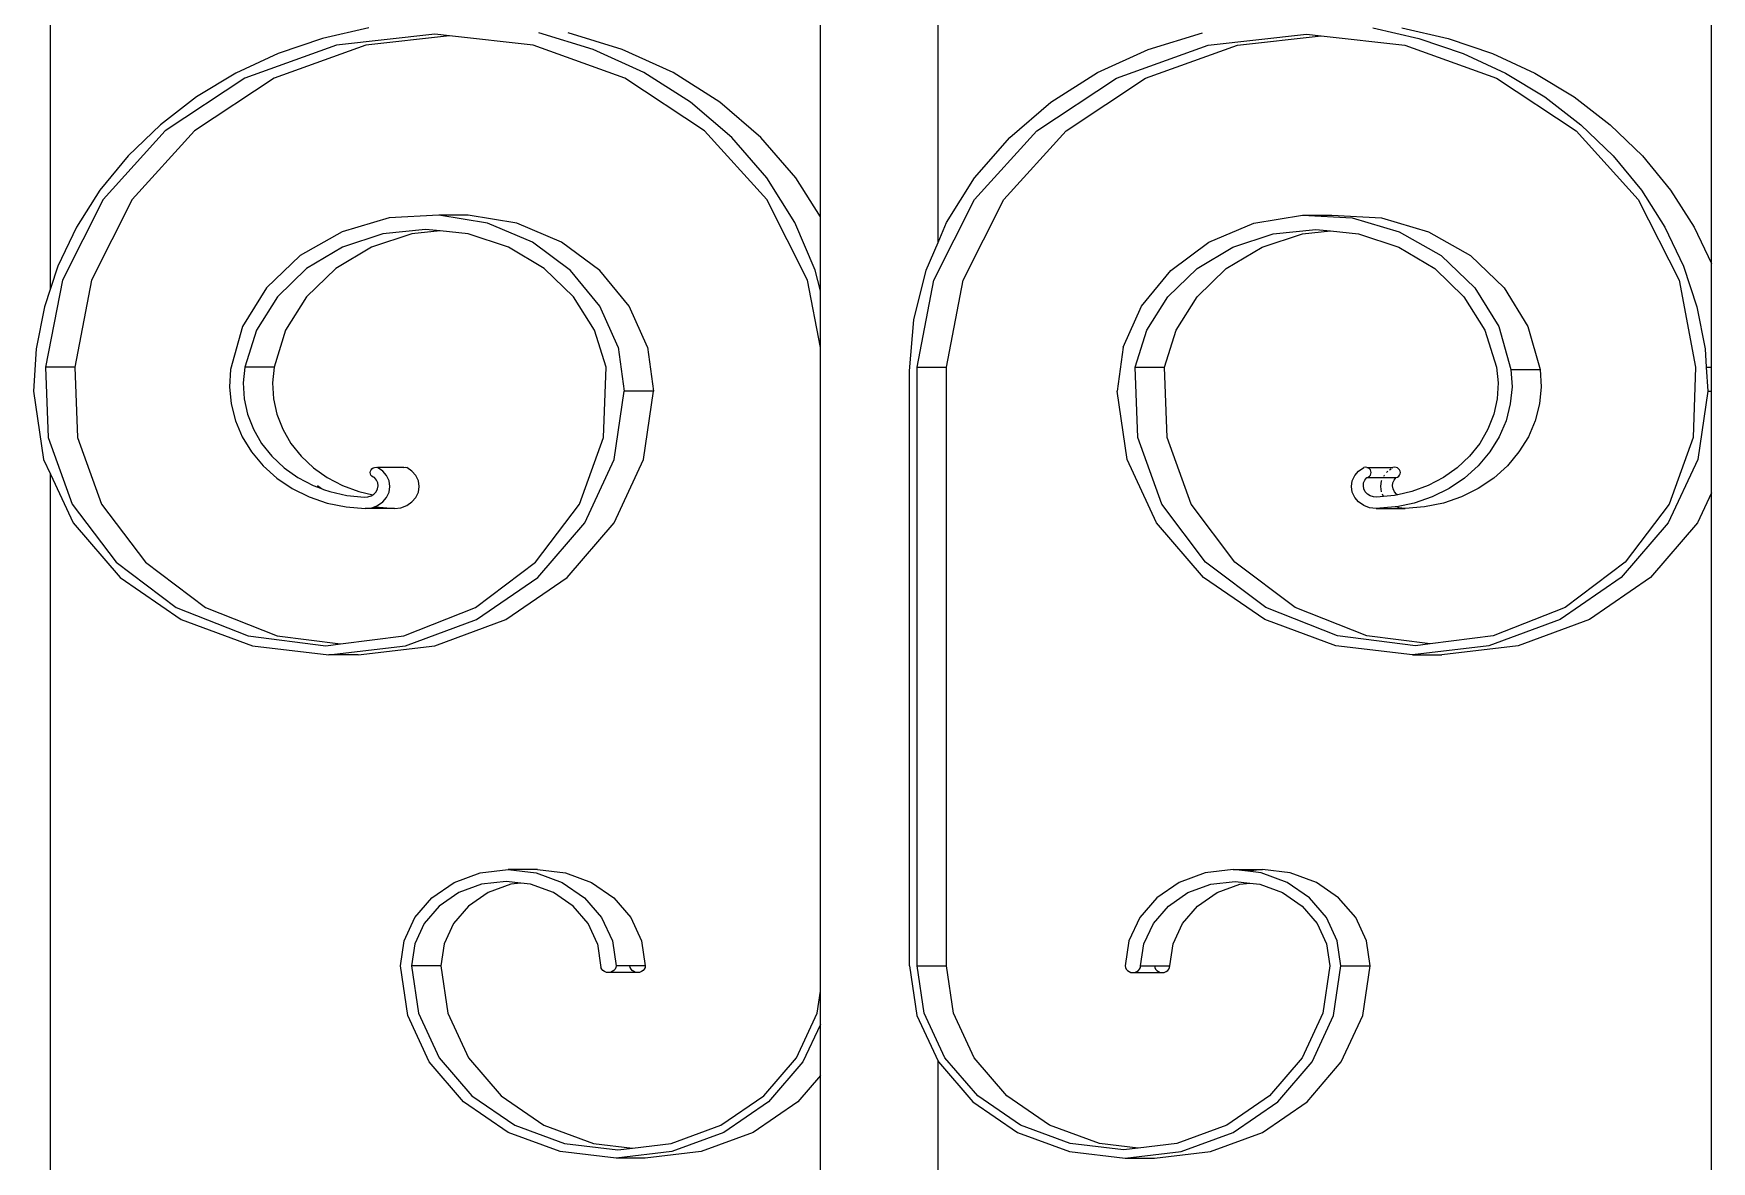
# Model space of a CAD drawing. Header units: millimetres. Extents: x 173236 to 801264, y -94969 to 615039.
# Drawn here: x 397458.7 to 397691, y -1820 to -1663.9 of the extents above; entities that cross this region are included whole.
import ezdxf

# ---------------------------------------------------------------- set-up
doc = ezdxf.new("R2010")
doc.units = ezdxf.units.MM
doc.header["$MEASUREMENT"] = 0
doc.layers.add('VOX-A-ELEV-1-NEAR', color=130, linetype='Continuous')
doc.layers.add('VOX-A-WALL-PATT', color=233, linetype='Continuous')

# ---------------------------------------------------------------- blocks, each defined once
blk = doc.blocks.new('west stsircase')
at = {"layer": 'VOX-A-WALL-PATT'}
for p, q in [((1461148.52, -1349.21), (1461148.52, -1277.01)), ((1461378.44, -1345.74), (1461378.44, -1280.48)), ((1461271.39, -1342.81), (1461271.39, -1283.41)), ((1461255.09, -1339.25), (1461255.09, -1286.97)), ((1461186.18, -1314.57), (1461180.03, -1316.67)), ((1461192.57, -1313.11), (1461186.18, -1314.57)), ((1461201.73, -1313.97), (1461188.13, -1315.52)), ((1461203.75, -1314.2), (1461192.18, -1315.52)), ((1461203.75, -1314.2), (1461201.73, -1313.97)), ((1461215.32, -1315.52), (1461203.75, -1314.2)), ((1461223.62, -1316.09), (1461216.13, -1313.82)), ((1461227.67, -1316.09), (1461220.18, -1313.82)), ((1461300.49, -1316.09), (1461307.99, -1313.82)), ((1461308.79, -1315.52), (1461322.39, -1313.97)), ((1461312.84, -1315.52), (1461324.41, -1314.2)), ((1461322.39, -1313.97), (1461324.41, -1314.2)), ((1461324.41, -1314.2), (1461335.98, -1315.52)), ((1461331.55, -1313.11), (1461337.93, -1314.57)), ((1461335.6, -1313.11), (1461341.98, -1314.57)), ((1461337.93, -1314.57), (1461344.08, -1316.67)), ((1461341.98, -1314.57), (1461348.13, -1316.67)), ((1461180.03, -1316.67), (1461174.19, -1319.39)), ((1461188.13, -1315.52), (1461175.42, -1320.09)), ((1461192.18, -1315.52), (1461179.47, -1320.09)), ((1461228.04, -1320.09), (1461215.32, -1315.52)), ((1461230.67, -1319.31), (1461223.62, -1316.09)), ((1461234.72, -1319.31), (1461227.67, -1316.09)), ((1461293.45, -1319.31), (1461300.49, -1316.09)), ((1461296.07, -1320.09), (1461308.79, -1315.52)), ((1461300.12, -1320.09), (1461312.84, -1315.52)), ((1461335.98, -1315.52), (1461348.7, -1320.09)), ((1461344.08, -1316.67), (1461349.93, -1319.39)), ((1461348.13, -1316.67), (1461353.98, -1319.39)), ((1461175.42, -1320.09), (1461164.4, -1327.36)), ((1461179.47, -1320.09), (1461168.45, -1327.36)), ((1461174.19, -1319.39), (1461168.73, -1322.68)), ((1461239.06, -1327.36), (1461228.04, -1320.09)), ((1461237.11, -1323.41), (1461230.67, -1319.31)), ((1461241.16, -1323.41), (1461234.72, -1319.31)), ((1461285.06, -1327.36), (1461296.07, -1320.09)), ((1461287, -1323.41), (1461293.45, -1319.31)), ((1461289.11, -1327.36), (1461300.12, -1320.09)), ((1461348.7, -1320.09), (1461359.71, -1327.36)), ((1461349.93, -1319.39), (1461355.38, -1322.68)), ((1461353.98, -1319.39), (1461359.43, -1322.68)), ((1461168.73, -1322.68), (1461163.74, -1326.52)), ((1461242.82, -1328.31), (1461237.11, -1323.41)), ((1461246.87, -1328.31), (1461241.16, -1323.41)), ((1461281.3, -1328.31), (1461287, -1323.41)), ((1461355.38, -1322.68), (1461360.38, -1326.52)), ((1461359.43, -1322.68), (1461364.43, -1326.52)), ((1461164.4, -1327.36), (1461155.79, -1336.88)), ((1461163.74, -1326.52), (1461159.26, -1330.84)), ((1461168.45, -1327.36), (1461159.84, -1336.88)), ((1461247.66, -1336.88), (1461239.06, -1327.36)), ((1461247.66, -1333.89), (1461242.82, -1328.31)), ((1461251.71, -1333.89), (1461246.87, -1328.31)), ((1461276.45, -1336.88), (1461285.06, -1327.36)), ((1461276.45, -1333.89), (1461281.3, -1328.31)), ((1461280.5, -1336.88), (1461289.11, -1327.36)), ((1461359.71, -1327.36), (1461368.32, -1336.88)), ((1461360.38, -1326.52), (1461364.85, -1330.84)), ((1461364.43, -1326.52), (1461368.9, -1330.84)), ((1461159.26, -1330.84), (1461155.37, -1335.58)), ((1461364.85, -1330.84), (1461368.74, -1335.58)), ((1461368.9, -1330.84), (1461372.79, -1335.58)), ((1461251.54, -1340.05), (1461247.66, -1333.89)), ((1461255.09, -1339.25), (1461251.71, -1333.89)), ((1461272.57, -1340.05), (1461276.45, -1333.89)), ((1461155.79, -1336.88), (1461150.16, -1348.03)), ((1461155.37, -1335.58), (1461152.12, -1340.69)), ((1461159.84, -1336.88), (1461154.21, -1348.03)), ((1461253.3, -1348.03), (1461247.66, -1336.88)), ((1461270.81, -1348.03), (1461276.45, -1336.88)), ((1461274.86, -1348.03), (1461280.5, -1336.88)), ((1461368.32, -1336.88), (1461373.96, -1348.03)), ((1461368.74, -1335.58), (1461371.99, -1340.69)), ((1461372.79, -1335.58), (1461376.04, -1340.69)), ((1461195.42, -1339.42), (1461188.89, -1341.33)), ((1461202.27, -1339.03), (1461195.42, -1339.42)), ((1461209.01, -1340.17), (1461202.27, -1339.03)), ((1461206.32, -1339.03), (1461202.27, -1339.03)), ((1461213.06, -1340.17), (1461206.32, -1339.03)), ((1461215.23, -1342.77), (1461209.01, -1340.17)), ((1461219.28, -1342.77), (1461213.06, -1340.17)), ((1461254.37, -1346.64), (1461251.54, -1340.05)), ((1461255.09, -1349.51), (1461255.09, -1339.25)), ((1461271.39, -1342.81), (1461272.57, -1340.05)), ((1461308.88, -1342.77), (1461315.1, -1340.17)), ((1461315.1, -1340.17), (1461321.85, -1339.03)), ((1461321.85, -1339.03), (1461325.9, -1339.03)), ((1461321.85, -1339.03), (1461328.7, -1339.42)), ((1461325.9, -1339.03), (1461332.75, -1339.42)), ((1461328.7, -1339.42), (1461335.23, -1341.33)), ((1461332.75, -1339.42), (1461339.28, -1341.33)), ((1461152.12, -1340.69), (1461149.54, -1346.11)), ((1461188.89, -1341.33), (1461183.1, -1344.62)), ((1461194.51, -1341.64), (1461188.92, -1343.48)), ((1461198.56, -1341.64), (1461192.97, -1343.48)), ((1461200.42, -1341.02), (1461194.51, -1341.64)), ((1461202.45, -1341.23), (1461198.56, -1341.64)), ((1461202.45, -1341.23), (1461200.42, -1341.02)), ((1461206.34, -1341.64), (1461202.45, -1341.23)), ((1461211.92, -1343.48), (1461206.34, -1341.64)), ((1461312.19, -1343.48), (1461317.78, -1341.64)), ((1461316.24, -1343.48), (1461321.83, -1341.64)), ((1461317.78, -1341.64), (1461323.69, -1341.02)), ((1461321.83, -1341.64), (1461325.72, -1341.23)), ((1461323.69, -1341.02), (1461325.72, -1341.23)), ((1461325.72, -1341.23), (1461329.6, -1341.64)), ((1461329.6, -1341.64), (1461335.19, -1343.48)), ((1461335.23, -1341.33), (1461341.02, -1344.62)), ((1461339.28, -1341.33), (1461345.07, -1344.62)), ((1461371.99, -1340.69), (1461374.57, -1346.11)), ((1461376.04, -1340.69), (1461378.44, -1345.74)), ((1461183.1, -1344.62), (1461178.41, -1349.09)), ((1461188.92, -1343.48), (1461183.97, -1346.43)), ((1461192.97, -1343.48), (1461188.02, -1346.43)), ((1461216.88, -1346.43), (1461211.92, -1343.48)), ((1461220.52, -1346.68), (1461215.23, -1342.77)), ((1461224.57, -1346.68), (1461219.28, -1342.77)), ((1461269.74, -1346.64), (1461271.39, -1342.81)), ((1461303.59, -1346.68), (1461308.88, -1342.77)), ((1461307.24, -1346.43), (1461312.19, -1343.48)), ((1461311.29, -1346.43), (1461316.24, -1343.48)), ((1461335.19, -1343.48), (1461340.14, -1346.43)), ((1461341.02, -1344.62), (1461345.71, -1349.09)), ((1461345.07, -1344.62), (1461349.76, -1349.09)), ((1461149.54, -1346.11), (1461148.52, -1349.21)), ((1461183.97, -1346.43), (1461179.93, -1350.34)), ((1461188.02, -1346.43), (1461183.98, -1350.34)), ((1461220.92, -1350.34), (1461216.88, -1346.43)), ((1461224.56, -1351.63), (1461220.52, -1346.68)), ((1461228.61, -1351.63), (1461224.57, -1346.68)), ((1461255.09, -1349.51), (1461254.37, -1346.64)), ((1461268.02, -1353.54), (1461269.74, -1346.64)), ((1461299.55, -1351.63), (1461303.59, -1346.68)), ((1461303.2, -1350.34), (1461307.24, -1346.43)), ((1461307.25, -1350.34), (1461311.29, -1346.43)), ((1461340.14, -1346.43), (1461344.18, -1350.34)), ((1461374.57, -1346.11), (1461376.44, -1351.75)), ((1461378.44, -1360.09), (1461378.44, -1345.74)), ((1461148.52, -1349.21), (1461147.68, -1351.75)), ((1461150.16, -1348.03), (1461147.85, -1360.09)), ((1461154.21, -1348.03), (1461151.9, -1360.09)), ((1461178.41, -1349.09), (1461175.11, -1354.47)), ((1461255.09, -1357.37), (1461253.3, -1348.03)), ((1461268.51, -1360.09), (1461270.81, -1348.03)), ((1461272.56, -1360.09), (1461274.86, -1348.03)), ((1461345.71, -1349.09), (1461349, -1354.47)), ((1461349.76, -1349.09), (1461353.05, -1354.47)), ((1461373.96, -1348.03), (1461376.26, -1360.09)), ((1461147.68, -1351.75), (1461146.55, -1357.54)), ((1461179.93, -1350.34), (1461177.02, -1354.98)), ((1461183.98, -1350.34), (1461181.07, -1354.98)), ((1461223.82, -1354.98), (1461220.92, -1350.34)), ((1461227.09, -1357.33), (1461224.56, -1351.63)), ((1461231.14, -1357.33), (1461228.61, -1351.63)), ((1461255.09, -1357.37), (1461255.09, -1349.51)), ((1461297.02, -1357.33), (1461299.55, -1351.63)), ((1461300.29, -1354.98), (1461303.2, -1350.34)), ((1461304.34, -1354.98), (1461307.25, -1350.34)), ((1461344.18, -1350.34), (1461347.09, -1354.98)), ((1461376.44, -1351.75), (1461377.56, -1357.54)), ((1461267.44, -1360.58), (1461268.02, -1353.54)), ((1461175.11, -1354.47), (1461173.42, -1360.41)), ((1461177.02, -1354.98), (1461175.41, -1360.09)), ((1461181.07, -1354.98), (1461179.46, -1360.09)), ((1461225.44, -1360.09), (1461223.82, -1354.98)), ((1461298.68, -1360.09), (1461300.29, -1354.98)), ((1461302.73, -1360.09), (1461304.34, -1354.98)), ((1461347.09, -1354.98), (1461348.71, -1360.09)), ((1461349, -1354.47), (1461350.69, -1360.41)), ((1461353.05, -1354.47), (1461354.74, -1360.41)), ((1461146.55, -1357.54), (1461146.17, -1363.41)), ((1461227.09, -1357.33), (1461227.95, -1363.41)), ((1461231.14, -1357.33), (1461232, -1363.41)), ((1461255.09, -1446.47), (1461255.09, -1357.37)), ((1461297.02, -1357.33), (1461296.16, -1363.41)), ((1461377.56, -1357.54), (1461377.73, -1360.09)), ((1461147.85, -1360.09), (1461148.2, -1369.8)), ((1461151.9, -1360.09), (1461147.85, -1360.09)), ((1461151.9, -1360.09), (1461152.25, -1369.8)), ((1461173.42, -1360.41), (1461173.28, -1362.79)), ((1461175.41, -1360.09), (1461175.2, -1362.27)), ((1461179.46, -1360.09), (1461175.41, -1360.09)), ((1461179.46, -1360.09), (1461179.25, -1362.27)), ((1461225.09, -1369.8), (1461225.44, -1360.09)), ((1461267.44, -1442.95), (1461267.44, -1360.58)), ((1461268.51, -1360.09), (1461272.56, -1360.09)), ((1461268.51, -1442.95), (1461268.51, -1360.09)), ((1461272.56, -1442.95), (1461272.56, -1360.09)), ((1461298.68, -1360.09), (1461302.73, -1360.09)), ((1461299.03, -1369.8), (1461298.68, -1360.09)), ((1461303.08, -1369.8), (1461302.73, -1360.09)), ((1461348.71, -1360.09), (1461348.92, -1362.27)), ((1461350.69, -1360.41), (1461354.74, -1360.41)), ((1461350.69, -1360.41), (1461350.84, -1362.79)), ((1461354.74, -1360.41), (1461354.88, -1362.79)), ((1461376.26, -1360.09), (1461375.91, -1369.8)), ((1461377.73, -1360.09), (1461378.44, -1360.09)), ((1461377.73, -1360.09), (1461377.94, -1363.41)), ((1461378.44, -1363.41), (1461378.44, -1360.09)), ((1461146.17, -1363.41), (1461147.57, -1372.85)), ((1461173.28, -1362.79), (1461173.51, -1365.17)), ((1461175.2, -1362.27), (1461175.33, -1364.46)), ((1461179.25, -1362.27), (1461179.38, -1364.46)), ((1461226.56, -1372.85), (1461227.95, -1363.41)), ((1461232, -1363.41), (1461227.95, -1363.41)), ((1461230.61, -1372.85), (1461232, -1363.41)), ((1461297.55, -1372.85), (1461296.16, -1363.41)), ((1461348.92, -1362.27), (1461348.78, -1364.46)), ((1461350.84, -1362.79), (1461350.6, -1365.17)), ((1461354.88, -1362.79), (1461354.65, -1365.17)), ((1461377.94, -1363.41), (1461376.55, -1372.85)), ((1461377.94, -1363.41), (1461378.44, -1363.41)), ((1461378.44, -1377.49), (1461378.44, -1363.41)), ((1461173.51, -1365.17), (1461174.11, -1367.5)), ((1461175.33, -1364.46), (1461175.81, -1366.61)), ((1461179.38, -1364.46), (1461179.86, -1366.61)), ((1461348.78, -1364.46), (1461348.31, -1366.61)), ((1461350.6, -1365.17), (1461350.01, -1367.5)), ((1461354.65, -1365.17), (1461354.06, -1367.5)), ((1461174.11, -1367.5), (1461175.07, -1369.73)), ((1461175.81, -1366.61), (1461176.62, -1368.68)), ((1461179.86, -1366.61), (1461180.67, -1368.68)), ((1461348.31, -1366.61), (1461347.5, -1368.68)), ((1461350.01, -1367.5), (1461349.05, -1369.73)), ((1461354.06, -1367.5), (1461353.1, -1369.73)), ((1461148.2, -1369.8), (1461151.54, -1379.04)), ((1461152.25, -1369.8), (1461155.59, -1379.04)), ((1461175.07, -1369.73), (1461176.36, -1371.82)), ((1461176.62, -1368.68), (1461177.74, -1370.63)), ((1461180.67, -1368.68), (1461181.79, -1370.63)), ((1461221.75, -1379.04), (1461225.09, -1369.8)), ((1461302.36, -1379.04), (1461299.03, -1369.8)), ((1461306.41, -1379.04), (1461303.08, -1369.8)), ((1461347.5, -1368.68), (1461346.37, -1370.63)), ((1461349.05, -1369.73), (1461347.76, -1371.82)), ((1461353.1, -1369.73), (1461351.8, -1371.82)), ((1461375.91, -1369.8), (1461372.58, -1379.04)), ((1461176.36, -1371.82), (1461177.97, -1373.73)), ((1461177.74, -1370.63), (1461179.17, -1372.42)), ((1461179.17, -1372.42), (1461180.86, -1374.01)), ((1461181.79, -1370.63), (1461183.22, -1372.42)), ((1461183.22, -1372.42), (1461184.91, -1374.01)), ((1461344.95, -1372.42), (1461343.26, -1374.01)), ((1461346.37, -1370.63), (1461344.95, -1372.42)), ((1461347.76, -1371.82), (1461346.15, -1373.73)), ((1461351.8, -1371.82), (1461350.2, -1373.73)), ((1461147.57, -1372.85), (1461148.52, -1374.9)), ((1461148.52, -1573.82), (1461148.52, -1374.9)), ((1461148.52, -1374.9), (1461151.65, -1381.65)), ((1461177.97, -1373.73), (1461179.86, -1375.43)), ((1461180.86, -1374.01), (1461182.78, -1375.37)), ((1461184.91, -1374.01), (1461186.83, -1375.37)), ((1461192.78, -1374.66), (1461192.81, -1374.48)), ((1461192.8, -1374.85), (1461192.78, -1374.66)), ((1461192.88, -1375.03), (1461192.8, -1374.85)), ((1461192.81, -1374.48), (1461192.89, -1374.3)), ((1461193.01, -1375.18), (1461192.88, -1375.03)), ((1461192.89, -1374.3), (1461193.02, -1374.16)), ((1461193.02, -1374.16), (1461193.19, -1374.04)), ((1461193.19, -1374.04), (1461193.38, -1373.97)), ((1461193.38, -1373.97), (1461193.59, -1373.95)), ((1461193.59, -1373.95), (1461193.8, -1373.98)), ((1461197.43, -1373.97), (1461193.8, -1373.98)), ((1461194.51, -1374.46), (1461193.8, -1373.98)), ((1461195.05, -1375.09), (1461194.51, -1374.46)), ((1461197.43, -1373.97), (1461197.64, -1373.95)), ((1461197.64, -1373.95), (1461197.85, -1373.98)), ((1461198.56, -1374.46), (1461197.85, -1373.98)), ((1461199.1, -1375.09), (1461198.56, -1374.46)), ((1461222.48, -1381.65), (1461226.56, -1372.85)), ((1461226.53, -1381.65), (1461230.61, -1372.85)), ((1461301.64, -1381.65), (1461297.55, -1372.85)), ((1461329.07, -1375.09), (1461329.61, -1374.46)), ((1461329.61, -1374.46), (1461330.31, -1373.98)), ((1461330.52, -1373.95), (1461330.31, -1373.98)), ((1461330.74, -1373.98), (1461330.52, -1373.95)), ((1461330.74, -1373.98), (1461334.36, -1373.98)), ((1461330.93, -1374.04), (1461330.74, -1373.98)), ((1461331.1, -1374.16), (1461330.93, -1374.04)), ((1461331.23, -1374.3), (1461331.1, -1374.16)), ((1461331.11, -1375.18), (1461331.23, -1375.03)), ((1461331.31, -1374.48), (1461331.23, -1374.3)), ((1461331.23, -1375.03), (1461331.31, -1374.85)), ((1461331.34, -1374.66), (1461331.31, -1374.48)), ((1461331.31, -1374.85), (1461331.34, -1374.66)), ((1461333.12, -1375.09), (1461333.17, -1375.03)), ((1461333.48, -1374.66), (1461333.64, -1374.48)), ((1461333.88, -1374.3), (1461334.1, -1374.16)), ((1461334.26, -1374.04), (1461334.36, -1373.98)), ((1461334.57, -1373.95), (1461334.36, -1373.98)), ((1461334.78, -1373.97), (1461334.57, -1373.95)), ((1461334.98, -1374.04), (1461334.78, -1373.97)), ((1461335.14, -1374.16), (1461334.98, -1374.04)), ((1461335.27, -1374.3), (1461335.14, -1374.16)), ((1461335.16, -1375.18), (1461335.28, -1375.03)), ((1461335.36, -1374.48), (1461335.27, -1374.3)), ((1461335.28, -1375.03), (1461335.36, -1374.85)), ((1461335.39, -1374.66), (1461335.36, -1374.48)), ((1461335.36, -1374.85), (1461335.39, -1374.66)), ((1461343.26, -1374.01), (1461341.34, -1375.37)), ((1461346.15, -1373.73), (1461344.26, -1375.43)), ((1461350.2, -1373.73), (1461348.31, -1375.43)), ((1461376.55, -1372.85), (1461372.46, -1381.65)), ((1461179.86, -1375.43), (1461181.99, -1376.87)), ((1461181.99, -1376.87), (1461184.33, -1378.03)), ((1461182.78, -1375.37), (1461184.9, -1376.48)), ((1461184.9, -1376.48), (1461186.04, -1376.87)), ((1461185.47, -1376.48), (1461186.04, -1376.87)), ((1461186.04, -1376.87), (1461186.32, -1377.01)), ((1461186.32, -1377.01), (1461187.17, -1377.32)), ((1461186.83, -1375.37), (1461188.95, -1376.48)), ((1461187.17, -1377.32), (1461189.55, -1377.86)), ((1461188.95, -1376.48), (1461191.22, -1377.32)), ((1461191.22, -1377.32), (1461193.14, -1377.75)), ((1461193.17, -1375.29), (1461193.01, -1375.18)), ((1461193.37, -1375.37), (1461193.17, -1375.29)), ((1461193.29, -1377.65), (1461193.59, -1377.33)), ((1461193.64, -1375.71), (1461193.37, -1375.37)), ((1461193.59, -1377.33), (1461193.78, -1376.94)), ((1461193.81, -1376.11), (1461193.64, -1375.71)), ((1461193.78, -1376.94), (1461193.86, -1376.53)), ((1461193.86, -1376.53), (1461193.81, -1376.11)), ((1461195.39, -1375.82), (1461195.05, -1375.09)), ((1461195.5, -1376.61), (1461195.39, -1375.82)), ((1461195.39, -1377.39), (1461195.5, -1376.61)), ((1461199.44, -1375.82), (1461199.1, -1375.09)), ((1461199.55, -1376.61), (1461199.44, -1375.82)), ((1461199.44, -1377.39), (1461199.55, -1376.61)), ((1461328.61, -1376.61), (1461328.73, -1375.82)), ((1461328.73, -1377.39), (1461328.61, -1376.61)), ((1461328.73, -1375.82), (1461329.07, -1375.09)), ((1461330.26, -1376.53), (1461330.3, -1376.11)), ((1461330.33, -1376.94), (1461330.26, -1376.53)), ((1461330.3, -1376.11), (1461330.47, -1375.71)), ((1461330.53, -1377.33), (1461330.33, -1376.94)), ((1461330.47, -1375.71), (1461330.75, -1375.37)), ((1461330.82, -1377.65), (1461330.53, -1377.33)), ((1461330.75, -1375.37), (1461330.94, -1375.29)), ((1461330.75, -1375.37), (1461332.99, -1375.37)), ((1461330.94, -1375.29), (1461331.11, -1375.18)), ((1461332.66, -1376.61), (1461332.78, -1375.82)), ((1461332.77, -1377.33), (1461332.66, -1376.61)), ((1461332.78, -1375.82), (1461332.83, -1375.71)), ((1461332.99, -1375.37), (1461333.02, -1375.29)), ((1461332.99, -1375.37), (1461334.8, -1375.37)), ((1461333.08, -1375.18), (1461333.12, -1375.09)), ((1461334.3, -1376.53), (1461334.35, -1376.11)), ((1461334.38, -1376.94), (1461334.3, -1376.53)), ((1461334.35, -1376.11), (1461334.52, -1375.71)), ((1461334.58, -1377.33), (1461334.38, -1376.94)), ((1461334.52, -1375.71), (1461334.8, -1375.37)), ((1461334.87, -1377.65), (1461334.58, -1377.33)), ((1461334.8, -1375.37), (1461334.99, -1375.29)), ((1461334.99, -1375.29), (1461335.16, -1375.18)), ((1461336.95, -1377.32), (1461335.03, -1377.75)), ((1461339.22, -1376.48), (1461336.95, -1377.32)), ((1461341.34, -1375.37), (1461339.22, -1376.48)), ((1461342.12, -1376.87), (1461339.78, -1378.03)), ((1461344.26, -1375.43), (1461342.12, -1376.87)), ((1461346.17, -1376.87), (1461343.83, -1378.03)), ((1461348.31, -1375.43), (1461346.17, -1376.87)), ((1461151.54, -1379.04), (1461157.61, -1387.1)), ((1461155.59, -1379.04), (1461161.66, -1387.1)), ((1461184.33, -1378.03), (1461186.83, -1378.89)), ((1461186.83, -1378.89), (1461189.44, -1379.43)), ((1461189.44, -1379.43), (1461192.1, -1379.64)), ((1461189.55, -1377.86), (1461191.99, -1378.09)), ((1461191.99, -1378.09), (1461192.46, -1378.05)), ((1461192.1, -1379.64), (1461192.98, -1379.54)), ((1461196.15, -1379.64), (1461192.1, -1379.64)), ((1461192.46, -1378.05), (1461192.91, -1377.9)), ((1461192.91, -1377.9), (1461193.14, -1377.75)), ((1461192.98, -1379.54), (1461193.35, -1379.4)), ((1461193.14, -1377.75), (1461193.29, -1377.65)), ((1461193.35, -1379.4), (1461193.8, -1379.24)), ((1461193.35, -1379.4), (1461193.49, -1379.43)), ((1461193.49, -1379.43), (1461196.15, -1379.64)), ((1461193.8, -1379.24), (1461194.51, -1378.75)), ((1461194.51, -1378.75), (1461195.05, -1378.12)), ((1461195.05, -1378.12), (1461195.39, -1377.39)), ((1461196.15, -1379.64), (1461197.03, -1379.54)), ((1461197.03, -1379.54), (1461197.85, -1379.24)), ((1461197.85, -1379.24), (1461198.56, -1378.75)), ((1461198.56, -1378.75), (1461199.1, -1378.12)), ((1461199.1, -1378.12), (1461199.44, -1377.39)), ((1461215.68, -1387.1), (1461221.75, -1379.04)), ((1461308.43, -1387.1), (1461302.36, -1379.04)), ((1461312.48, -1387.1), (1461306.41, -1379.04)), ((1461329.07, -1378.12), (1461328.73, -1377.39)), ((1461329.61, -1378.75), (1461329.07, -1378.12)), ((1461330.31, -1379.24), (1461329.61, -1378.75)), ((1461331.13, -1379.54), (1461330.31, -1379.24)), ((1461331.21, -1377.9), (1461330.82, -1377.65)), ((1461332.01, -1379.64), (1461331.13, -1379.54)), ((1461331.65, -1378.05), (1461331.21, -1377.9)), ((1461332.12, -1378.09), (1461331.65, -1378.05)), ((1461334.68, -1379.43), (1461332.01, -1379.64)), ((1461332.01, -1379.64), (1461336.06, -1379.64)), ((1461333.06, -1378), (1461332.12, -1378.09)), ((1461333.06, -1378), (1461332.9, -1377.65)), ((1461334.56, -1377.86), (1461333.06, -1378)), ((1461335.03, -1377.75), (1461334.56, -1377.86)), ((1461334.89, -1379.43), (1461334.68, -1379.43)), ((1461335.03, -1377.75), (1461334.87, -1377.65)), ((1461337.29, -1378.89), (1461334.89, -1379.43)), ((1461335.18, -1379.54), (1461334.89, -1379.43)), ((1461336.06, -1379.64), (1461335.18, -1379.54)), ((1461338.73, -1379.43), (1461336.06, -1379.64)), ((1461339.78, -1378.03), (1461337.29, -1378.89)), ((1461341.34, -1378.89), (1461338.73, -1379.43)), ((1461343.83, -1378.03), (1461341.34, -1378.89)), ((1461372.58, -1379.04), (1461366.51, -1387.1)), ((1461378.44, -1377.49), (1461376.51, -1381.65)), ((1461378.44, -1573.82), (1461378.44, -1377.49)), ((1461151.65, -1381.65), (1461158.15, -1389.21)), ((1461215.98, -1389.21), (1461222.48, -1381.65)), ((1461220.03, -1389.21), (1461226.53, -1381.65)), ((1461308.14, -1389.21), (1461301.64, -1381.65)), ((1461372.46, -1381.65), (1461365.97, -1389.21)), ((1461376.51, -1381.65), (1461370.02, -1389.21)), ((1461157.61, -1387.1), (1461165.93, -1393.35)), ((1461161.66, -1387.1), (1461169.98, -1393.35)), ((1461207.36, -1393.35), (1461215.68, -1387.1)), ((1461316.76, -1393.35), (1461308.43, -1387.1)), ((1461320.81, -1393.35), (1461312.48, -1387.1)), ((1461366.51, -1387.1), (1461358.18, -1393.35)), ((1461158.15, -1389.21), (1461166.62, -1395.01)), ((1461207.51, -1395.01), (1461215.98, -1389.21)), ((1461211.56, -1395.01), (1461220.03, -1389.21)), ((1461316.61, -1395.01), (1461308.14, -1389.21)), ((1461365.97, -1389.21), (1461357.5, -1395.01)), ((1461370.02, -1389.21), (1461361.55, -1395.01)), ((1461165.93, -1393.35), (1461175.87, -1397.3)), ((1461169.98, -1393.35), (1461179.92, -1397.3)), ((1461197.42, -1397.3), (1461207.36, -1393.35)), ((1461326.7, -1397.3), (1461316.76, -1393.35)), ((1461330.75, -1397.3), (1461320.81, -1393.35)), ((1461358.18, -1393.35), (1461348.24, -1397.3)), ((1461166.62, -1395.01), (1461176.48, -1398.66)), ((1461197.65, -1398.66), (1461207.51, -1395.01)), ((1461201.7, -1398.66), (1461211.56, -1395.01)), ((1461326.47, -1398.66), (1461316.61, -1395.01)), ((1461357.5, -1395.01), (1461347.63, -1398.66)), ((1461361.55, -1395.01), (1461351.68, -1398.66)), ((1461175.87, -1397.3), (1461186.64, -1398.66)), ((1461179.92, -1397.3), (1461188.67, -1398.4)), ((1461188.67, -1398.4), (1461197.42, -1397.3)), ((1461337.47, -1398.66), (1461326.7, -1397.3)), ((1461339.5, -1398.4), (1461330.75, -1397.3)), ((1461348.24, -1397.3), (1461339.5, -1398.4)), ((1461176.48, -1398.66), (1461187.06, -1399.9)), ((1461186.64, -1398.66), (1461188.67, -1398.4)), ((1461187.06, -1399.9), (1461197.65, -1398.66)), ((1461191.11, -1399.9), (1461187.06, -1399.9)), ((1461191.11, -1399.9), (1461201.7, -1398.66)), ((1461337.05, -1399.9), (1461326.47, -1398.66)), ((1461347.63, -1398.66), (1461337.05, -1399.9)), ((1461337.05, -1399.9), (1461341.1, -1399.9)), ((1461339.5, -1398.4), (1461337.47, -1398.66)), ((1461351.68, -1398.66), (1461341.1, -1399.9)), ((1461204.42, -1431.41), (1461208.02, -1430.08)), ((1461208.02, -1430.08), (1461211.88, -1429.62)), ((1461211.88, -1429.62), (1461215.75, -1430.08)), ((1461215.93, -1429.62), (1461211.88, -1429.62)), ((1461215.75, -1430.08), (1461219.35, -1431.41)), ((1461215.93, -1429.62), (1461219.8, -1430.08)), ((1461219.8, -1430.08), (1461223.4, -1431.41)), ((1461308.37, -1430.08), (1461304.77, -1431.41)), ((1461312.23, -1429.62), (1461308.37, -1430.08)), ((1461312.23, -1429.62), (1461316.28, -1429.62)), ((1461314.26, -1429.86), (1461312.23, -1429.62)), ((1461316.28, -1429.62), (1461314.26, -1429.86)), ((1461316.1, -1430.08), (1461314.26, -1429.86)), ((1461319.7, -1431.41), (1461316.1, -1430.08)), ((1461320.15, -1430.08), (1461316.28, -1429.62)), ((1461323.75, -1431.41), (1461320.15, -1430.08)), ((1461201.33, -1433.53), (1461204.42, -1431.41)), ((1461205.05, -1432.83), (1461202.33, -1434.69)), ((1461208.2, -1431.66), (1461205.05, -1432.83)), ((1461209.1, -1432.83), (1461206.38, -1434.69)), ((1461211.59, -1431.27), (1461208.2, -1431.66)), ((1461212.25, -1431.66), (1461209.1, -1432.83)), ((1461213.62, -1431.5), (1461211.59, -1431.27)), ((1461213.62, -1431.5), (1461212.25, -1431.66)), ((1461214.98, -1431.66), (1461213.62, -1431.5)), ((1461218.14, -1432.83), (1461214.98, -1431.66)), ((1461220.85, -1434.69), (1461218.14, -1432.83)), ((1461219.35, -1431.41), (1461222.44, -1433.53)), ((1461223.4, -1431.41), (1461226.49, -1433.53)), ((1461304.77, -1431.41), (1461301.67, -1433.53)), ((1461303.27, -1434.69), (1461305.98, -1432.83)), ((1461305.98, -1432.83), (1461309.14, -1431.66)), ((1461307.32, -1434.69), (1461310.03, -1432.83)), ((1461309.14, -1431.66), (1461312.52, -1431.27)), ((1461310.03, -1432.83), (1461313.18, -1431.66)), ((1461312.52, -1431.27), (1461314.55, -1431.5)), ((1461313.18, -1431.66), (1461314.55, -1431.5)), ((1461314.55, -1431.5), (1461315.91, -1431.66)), ((1461315.91, -1431.66), (1461319.07, -1432.83)), ((1461319.07, -1432.83), (1461321.78, -1434.69)), ((1461322.79, -1433.53), (1461319.7, -1431.41)), ((1461326.84, -1433.53), (1461323.75, -1431.41)), ((1461198.95, -1436.29), (1461201.33, -1433.53)), ((1461202.33, -1434.69), (1461200.25, -1437.11)), ((1461206.38, -1434.69), (1461204.3, -1437.11)), ((1461222.93, -1437.11), (1461220.85, -1434.69)), ((1461222.44, -1433.53), (1461224.81, -1436.29)), ((1461226.49, -1433.53), (1461228.86, -1436.29)), ((1461301.67, -1433.53), (1461299.3, -1436.29)), ((1461301.19, -1437.11), (1461303.27, -1434.69)), ((1461305.24, -1437.11), (1461307.32, -1434.69)), ((1461321.78, -1434.69), (1461323.86, -1437.11)), ((1461325.16, -1436.29), (1461322.79, -1433.53)), ((1461329.21, -1436.29), (1461326.84, -1433.53)), ((1461197.46, -1439.5), (1461198.95, -1436.29)), ((1461200.25, -1437.11), (1461198.95, -1439.92)), ((1461204.3, -1437.11), (1461203, -1439.92)), ((1461224.24, -1439.92), (1461222.93, -1437.11)), ((1461224.81, -1436.29), (1461226.31, -1439.5)), ((1461228.86, -1436.29), (1461230.35, -1439.5)), ((1461299.3, -1436.29), (1461297.81, -1439.5)), ((1461299.88, -1439.92), (1461301.19, -1437.11)), ((1461303.93, -1439.92), (1461305.24, -1437.11)), ((1461323.86, -1437.11), (1461325.17, -1439.92)), ((1461326.65, -1439.5), (1461325.16, -1436.29)), ((1461330.7, -1439.5), (1461329.21, -1436.29)), ((1461196.95, -1442.95), (1461197.46, -1439.5)), ((1461198.95, -1439.92), (1461198.5, -1442.95)), ((1461203, -1439.92), (1461202.55, -1442.95)), ((1461224.24, -1439.92), (1461224.72, -1443.19)), ((1461226.31, -1439.5), (1461226.81, -1442.95)), ((1461230.35, -1439.5), (1461230.86, -1442.95)), ((1461297.81, -1439.5), (1461297.3, -1442.95)), ((1461299.43, -1442.95), (1461299.88, -1439.92)), ((1461303.48, -1442.95), (1461303.93, -1439.92)), ((1461325.17, -1439.92), (1461325.62, -1442.95)), ((1461327.16, -1442.95), (1461326.65, -1439.5)), ((1461331.21, -1442.95), (1461330.7, -1439.5)), ((1461197.97, -1449.85), (1461196.95, -1442.95)), ((1461202.55, -1442.95), (1461198.5, -1442.95)), ((1461198.5, -1442.95), (1461199.47, -1449.54)), ((1461202.55, -1442.95), (1461203.52, -1449.54)), ((1461224.83, -1443.42), (1461224.72, -1443.19)), ((1461225, -1443.62), (1461224.83, -1443.42)), ((1461225.22, -1443.77), (1461225, -1443.62)), ((1461225.47, -1443.87), (1461225.22, -1443.77)), ((1461225.75, -1443.9), (1461225.47, -1443.87)), ((1461226.02, -1443.87), (1461225.75, -1443.9)), ((1461226.28, -1443.77), (1461226.02, -1443.87)), ((1461229.52, -1443.87), (1461226.02, -1443.87)), ((1461226.5, -1443.62), (1461226.28, -1443.77)), ((1461226.67, -1443.42), (1461226.5, -1443.62)), ((1461226.78, -1443.19), (1461226.67, -1443.42)), ((1461226.81, -1442.95), (1461226.78, -1443.19)), ((1461228.73, -1442.95), (1461226.81, -1442.95)), ((1461228.77, -1443.19), (1461228.73, -1442.95)), ((1461230.86, -1442.95), (1461228.73, -1442.95)), ((1461228.88, -1443.42), (1461228.77, -1443.19)), ((1461229.04, -1443.62), (1461228.88, -1443.42)), ((1461229.27, -1443.77), (1461229.04, -1443.62)), ((1461229.52, -1443.87), (1461229.27, -1443.77)), ((1461229.8, -1443.9), (1461229.52, -1443.87)), ((1461230.07, -1443.87), (1461229.8, -1443.9)), ((1461230.33, -1443.77), (1461230.07, -1443.87)), ((1461230.55, -1443.62), (1461230.33, -1443.77)), ((1461230.72, -1443.42), (1461230.55, -1443.62)), ((1461230.83, -1443.19), (1461230.72, -1443.42)), ((1461230.86, -1442.95), (1461230.83, -1443.19)), ((1461267.44, -1442.95), (1461268.46, -1449.85)), ((1461268.51, -1442.95), (1461272.56, -1442.95)), ((1461269.48, -1449.54), (1461268.51, -1442.95)), ((1461273.53, -1449.54), (1461272.56, -1442.95)), ((1461297.3, -1442.95), (1461297.34, -1443.19)), ((1461297.34, -1443.19), (1461297.44, -1443.42)), ((1461297.44, -1443.42), (1461297.61, -1443.62)), ((1461297.61, -1443.62), (1461297.83, -1443.77)), ((1461297.83, -1443.77), (1461298.09, -1443.87)), ((1461298.09, -1443.87), (1461298.37, -1443.9)), ((1461298.37, -1443.9), (1461298.64, -1443.87)), ((1461298.64, -1443.87), (1461298.9, -1443.77)), ((1461298.64, -1443.87), (1461302.14, -1443.87)), ((1461298.9, -1443.77), (1461299.12, -1443.62)), ((1461299.12, -1443.62), (1461299.29, -1443.42)), ((1461299.29, -1443.42), (1461299.4, -1443.19)), ((1461299.4, -1443.19), (1461299.43, -1442.95)), ((1461299.43, -1442.95), (1461301.35, -1442.95)), ((1461301.35, -1442.95), (1461301.39, -1443.19)), ((1461301.35, -1442.95), (1461303.48, -1442.95)), ((1461301.39, -1443.19), (1461301.49, -1443.42)), ((1461301.49, -1443.42), (1461301.66, -1443.62)), ((1461301.66, -1443.62), (1461301.88, -1443.77)), ((1461301.88, -1443.77), (1461302.14, -1443.87)), ((1461302.14, -1443.87), (1461302.42, -1443.9)), ((1461302.42, -1443.9), (1461302.69, -1443.87)), ((1461302.69, -1443.87), (1461302.95, -1443.77)), ((1461302.95, -1443.77), (1461303.17, -1443.62)), ((1461303.17, -1443.62), (1461303.34, -1443.42)), ((1461303.34, -1443.42), (1461303.44, -1443.19)), ((1461303.44, -1443.19), (1461303.48, -1442.95)), ((1461325.62, -1442.95), (1461324.64, -1449.54)), ((1461326.14, -1449.85), (1461327.16, -1442.95)), ((1461327.16, -1442.95), (1461331.21, -1442.95)), ((1461330.19, -1449.85), (1461331.21, -1442.95)), ((1461254.64, -1449.54), (1461255.09, -1446.47)), ((1461255.09, -1451.07), (1461255.09, -1446.47)), ((1461200.95, -1456.27), (1461197.97, -1449.85)), ((1461199.47, -1449.54), (1461202.33, -1455.69)), ((1461203.52, -1449.54), (1461206.37, -1455.69)), ((1461251.78, -1455.69), (1461254.64, -1449.54)), ((1461255.09, -1451.07), (1461252.67, -1456.27)), ((1461255.09, -1458.17), (1461255.09, -1451.07)), ((1461268.46, -1449.85), (1461271.39, -1456.16)), ((1461272.33, -1455.69), (1461269.48, -1449.54)), ((1461276.38, -1455.69), (1461273.53, -1449.54)), ((1461324.64, -1449.54), (1461321.79, -1455.69)), ((1461323.16, -1456.27), (1461326.14, -1449.85)), ((1461327.21, -1456.27), (1461330.19, -1449.85)), ((1461205.7, -1461.79), (1461200.95, -1456.27)), ((1461202.33, -1455.69), (1461206.86, -1460.97)), ((1461206.37, -1455.69), (1461210.91, -1460.97)), ((1461247.25, -1460.97), (1461251.78, -1455.69)), ((1461252.67, -1456.27), (1461247.93, -1461.79)), ((1461271.39, -1573.82), (1461271.39, -1456.16)), ((1461271.39, -1456.16), (1461271.44, -1456.27)), ((1461271.44, -1456.27), (1461276.19, -1461.79)), ((1461276.87, -1460.97), (1461272.33, -1455.69)), ((1461280.92, -1460.97), (1461276.38, -1455.69)), ((1461321.79, -1455.69), (1461317.25, -1460.97)), ((1461318.42, -1461.79), (1461323.16, -1456.27)), ((1461322.47, -1461.79), (1461327.21, -1456.27)), ((1461255.09, -1458.17), (1461251.98, -1461.79)), ((1461255.09, -1573.82), (1461255.09, -1458.17)), ((1461206.86, -1460.97), (1461212.78, -1465.02)), ((1461210.91, -1460.97), (1461216.83, -1465.02)), ((1461241.33, -1465.02), (1461247.25, -1460.97)), ((1461282.78, -1465.02), (1461276.87, -1460.97)), ((1461286.83, -1465.02), (1461280.92, -1460.97)), ((1461317.25, -1460.97), (1461311.34, -1465.02)), ((1461211.88, -1466.03), (1461205.7, -1461.79)), ((1461247.93, -1461.79), (1461241.74, -1466.03)), ((1461251.98, -1461.79), (1461245.79, -1466.03)), ((1461276.19, -1461.79), (1461282.37, -1466.03)), ((1461312.23, -1466.03), (1461318.42, -1461.79)), ((1461316.28, -1466.03), (1461322.47, -1461.79)), ((1461212.78, -1465.02), (1461219.66, -1467.56)), ((1461216.83, -1465.02), (1461223.71, -1467.56)), ((1461234.44, -1467.56), (1461241.33, -1465.02)), ((1461289.67, -1467.56), (1461282.78, -1465.02)), ((1461293.72, -1467.56), (1461286.83, -1465.02)), ((1461311.34, -1465.02), (1461304.45, -1467.56)), ((1461219.09, -1468.69), (1461211.88, -1466.03)), ((1461219.66, -1467.56), (1461227.05, -1468.43)), ((1461223.71, -1467.56), (1461229.08, -1468.19)), ((1461229.08, -1468.19), (1461234.44, -1467.56)), ((1461241.74, -1466.03), (1461234.54, -1468.69)), ((1461245.79, -1466.03), (1461238.59, -1468.69)), ((1461282.37, -1466.03), (1461289.57, -1468.69)), ((1461297.06, -1468.43), (1461289.67, -1467.56)), ((1461299.09, -1468.19), (1461293.72, -1467.56)), ((1461304.45, -1467.56), (1461299.09, -1468.19)), ((1461305.03, -1468.69), (1461312.23, -1466.03)), ((1461309.08, -1468.69), (1461316.28, -1466.03)), ((1461226.81, -1469.6), (1461219.09, -1468.69)), ((1461234.54, -1468.69), (1461226.81, -1469.6)), ((1461230.86, -1469.6), (1461226.81, -1469.6)), ((1461227.05, -1468.43), (1461229.08, -1468.19)), ((1461238.59, -1468.69), (1461230.86, -1469.6)), ((1461289.57, -1468.69), (1461297.3, -1469.6)), ((1461299.09, -1468.19), (1461297.06, -1468.43)), ((1461297.3, -1469.6), (1461305.03, -1468.69)), ((1461297.3, -1469.6), (1461301.35, -1469.6)), ((1461301.35, -1469.6), (1461309.08, -1468.69))]:
    blk.add_line(p, q, dxfattribs=at)

msp = doc.modelspace()

# ---------------------------------------------------------------- block references
at = {"layer": 'VOX-A-ELEV-1-NEAR'}
msp.add_blockref('west stsircase', (-1063687.48, -350), dxfattribs=at)

doc.saveas('drawing.dxf')
